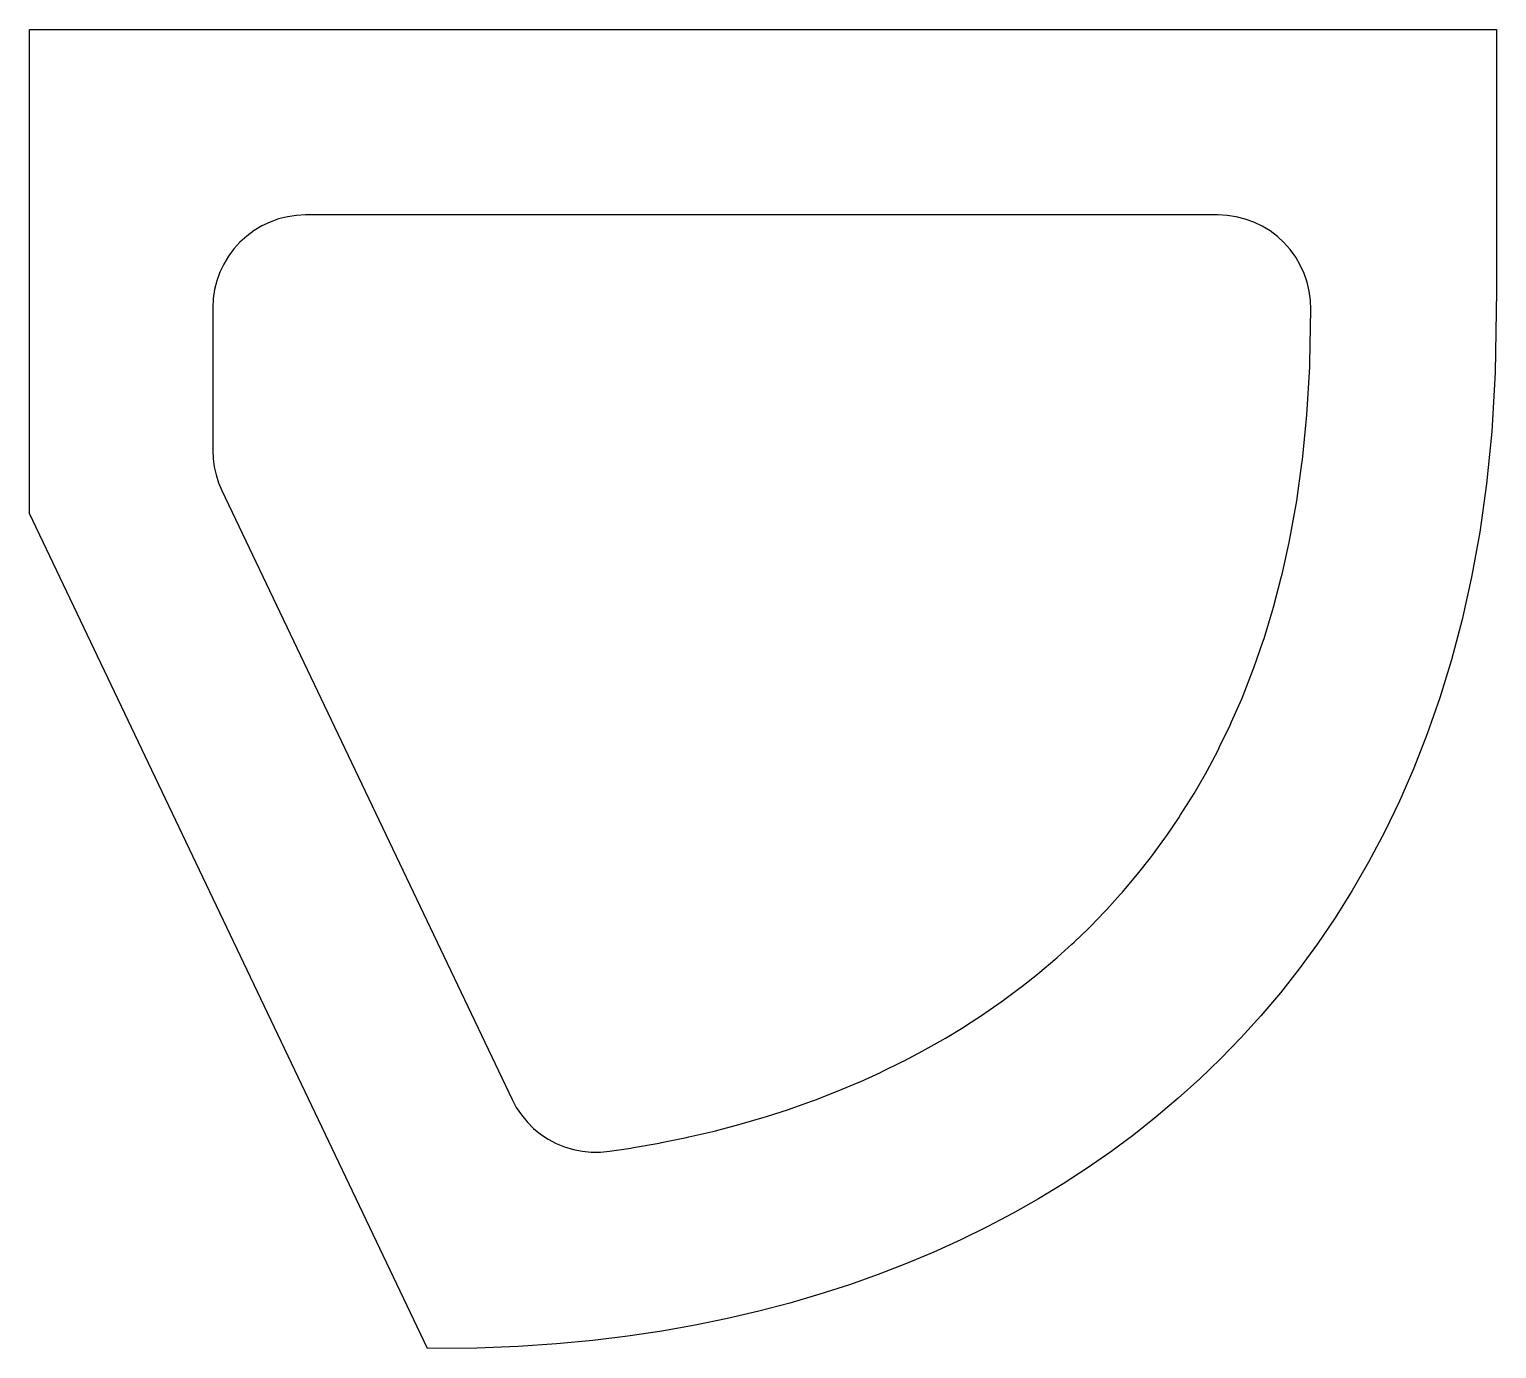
# Model space of a CAD drawing. Header units: millimetres. Extents: x 0 to 474, y 0 to 426.
import ezdxf

# ---------------------------------------------------------------- set-up
doc = ezdxf.new("R2010")
doc.units = ezdxf.units.MM

msp = doc.modelspace()

# ---------------------------------------------------------------- linework, layer by layer
for points in [[(128.7, 0), (0, 269.99), (0, 426.49), (90.98, 426.49), (275.92, 426.49), (474.45, 426.49), (474.45, 341.82), (473.99, 315.61), (472.86, 296.54), (471.16, 279.57), (468.97, 263.96), (466.33, 249.38), (463.28, 235.66), (459.86, 222.69), (456.1, 210.4), (452.03, 198.72), (447.67, 187.61), (443.04, 177.02), (438.17, 166.92), (433.06, 157.28), (427.74, 148.07), (422.22, 139.27), (416.5, 130.84), (410.59, 122.77), (404.51, 115.05), (398.25, 107.64), (391.81, 100.54), (385.21, 93.73), (378.44, 87.19), (371.5, 80.93), (364.39, 74.91), (357.11, 69.15), (349.66, 63.62), (342.03, 58.33), (334.24, 53.26), (326.26, 48.42), (318.1, 43.8), (309.75, 39.39), (301.22, 35.21), (292.5, 31.24), (283.58, 27.49), (274.47, 23.96), (265.15, 20.65), (255.62, 17.57), (245.88, 14.72), (235.91, 12.1), (225.72, 9.72), (215.27, 7.58), (204.56, 5.68), (193.55, 4.04), (182.19, 2.67), (170.41, 1.56), (158.04, 0.73), (144.72, 0.2)], [(184.64, 63.52), (187.57, 63.81), (194.52, 64.85), (195.32, 64.98), (203.62, 66.45), (204.43, 66.6), (212.46, 68.25), (213.26, 68.42), (221.05, 70.24), (221.85, 70.44), (229.41, 72.43), (230.21, 72.65), (237.55, 74.8), (238.35, 75.05), (245.48, 77.35), (246.28, 77.62), (253.2, 80.08), (254, 80.38), (260.72, 82.98), (261.52, 83.3), (268.05, 86.05), (268.84, 86.39), (275.18, 89.28), (275.98, 89.65), (282.14, 92.67), (282.92, 93.08), (288.91, 96.23), (289.69, 96.66), (295.5, 99.95), (296.28, 100.41), (301.93, 103.84), (302.7, 104.32), (308.18, 107.88), (308.95, 108.4), (314.28, 112.1), (315.04, 112.65), (320.21, 116.49), (320.97, 117.06), (326, 121.05), (326.74, 121.66), (331.63, 125.79), (332.37, 126.44), (337.12, 130.73), (337.84, 131.4), (342.47, 135.87), (343.18, 136.57), (347.68, 141.21), (348.37, 141.95), (352.75, 146.78), (353.42, 147.56), (357.68, 152.59), (358.34, 153.4), (362.48, 158.66), (363.12, 159.5), (367.14, 164.99), (367.76, 165.87), (371.67, 171.62), (372.26, 172.53), (376.05, 178.57), (376.61, 179.51), (380.28, 185.86), (380.82, 186.83), (384.36, 193.52), (384.86, 194.51), (388.27, 201.57), (388.74, 202.6), (392.01, 210.07), (392.44, 211.12), (395.55, 219.03), (395.95, 220.11), (398.88, 228.51), (399.24, 229.62), (401.98, 238.57), (402.3, 239.69), (404.82, 249.25), (405.09, 250.4), (407.37, 260.65), (407.61, 261.81), (409.61, 272.89), (409.8, 274.06), (411.49, 286.13), (411.64, 287.32), (412.97, 300.7), (413.07, 301.9), (413.99, 317.3), (414.03, 318.55), (414.34, 335.96), (414.25, 338.94), (413.86, 341.89), (413.18, 344.79), (412.21, 347.6), (410.97, 350.31), (409.47, 352.88), (407.72, 355.29), (405.74, 357.52), (403.56, 359.53), (401.18, 361.33), (398.63, 362.87), (395.95, 364.16), (393.15, 365.17), (390.26, 365.9), (387.32, 366.34), (384.35, 366.49), (89.31, 366.49), (86.37, 366.35), (83.46, 365.92), (80.61, 365.2), (77.83, 364.21), (75.17, 362.95), (72.65, 361.44), (70.28, 359.68), (68.1, 357.7), (66.12, 355.52), (64.37, 353.16), (62.86, 350.63), (61.6, 347.97), (60.61, 345.2), (59.89, 342.34), (59.46, 339.43), (59.31, 336.49), (59.31, 290.34), (59.43, 287.68), (59.79, 285.04), (60.38, 282.43), (61.19, 279.89), (62.23, 277.44), (156.07, 80.58), (157.46, 77.99), (159.1, 75.55), (160.97, 73.29), (163.05, 71.21), (165.33, 69.35), (167.78, 67.73), (170.37, 66.35), (173.09, 65.23), (175.9, 64.38), (178.78, 63.81), (181.71, 63.52)]]:
    msp.add_lwpolyline(points, close=True)

doc.saveas('drawing.dxf')
